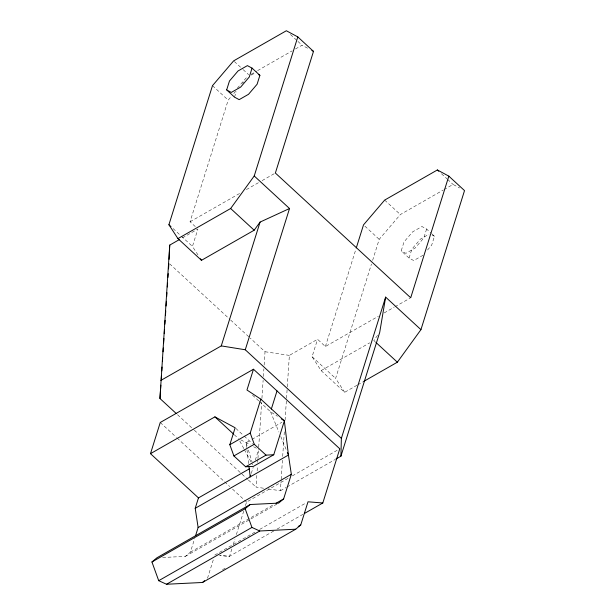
<?xml version="1.0" encoding="UTF-8"?>
<svg xmlns="http://www.w3.org/2000/svg" width="615" height="615" viewBox="0 0 615 615"><rect width="100%" height="100%" fill="white"/><g stroke="black" fill="none" stroke-linecap="round" stroke-linejoin="round"><path stroke-width="0.46" stroke-dasharray="3.08 2.31" d="M263.551 488.225L256.055 487.095L256.878 474.703M257.132 470.89L257.447 466.124M257.7 462.311L257.885 459.451M257.954 458.498L258.454 450.872M258.707 447.059L261.675 402.256M261.921 398.443L263.12 380.331M263.374 376.518L263.881 368.892M264.135 365.079L265.019 351.734L250.282 338.15M268.232 488.925L280.409 490.755L281.109 480.269M281.17 479.316L282.431 460.251M282.685 456.438L284.453 429.747M285.083 420.214L286.467 399.243M286.529 398.289L287.228 387.804M287.29 386.85L289.373 355.385L317.548 339.296L325.389 346.522L378.402 316.241M195.293 226.589L190.058 221.769L228.18 100.114L231.294 96.47M234.515 97.147L236.183 91.82M197.969 254.91L192.449 246.415L197.907 229.003L180.503 238.943M162.637 557.498L185.384 556.375L190.396 552.178L194.686 538.494M207.501 578.277L213.659 558.635M255.317 460.158L258.392 450.341M251.289 473.427L253.188 467.362M231.847 549.01L229.503 556.475L220.301 555.591M233.262 544.498L234.961 539.078M236.375 534.566L243.732 511.08M245.431 505.668L246.561 502.055L289.012 477.801M357.007 385.251L344.654 392.309L321.115 370.607L312.089 356.708L317.548 339.296M325.389 346.522L356.062 248.652M344.654 392.309L335.621 378.402L371.46 264.043M372.613 260.383L379.201 239.335L400.357 214.543L443.184 190.081M423.082 255.217L413.718 260.568L409.075 258.062L401.226 250.828L404.009 241.949L412.596 231.878L421.959 226.535L426.602 229.034L431.184 233.254M409.075 258.062L411.858 249.175L420.445 239.112L429.024 234.215M426.602 229.034L423.82 237.92L415.233 247.983L405.877 253.334L401.226 250.828M431.838 233.861L434.451 236.268L431.668 245.154L426.764 250.905M377.572 335.321L373.82 340.495L375.204 341.771M237.298 88.26L245.885 78.197L247.445 77.306M233.785 93.557L235.653 91.366M242.495 83.348L243.74 81.887M250.989 74.384L256.747 71.094M257.577 70.617L292.163 50.861M295.454 48.977L302.042 45.218L308.592 48.739M251.343 75.076L255.248 72.854M190.058 221.769L239.758 193.379M246.384 189.589L258.807 182.494M262.121 180.602L274.544 173.507M444.007 189.612L453.063 184.431L459.613 187.959M384.198 312.927L394.138 307.246M394.968 306.777L409.874 298.26M321.115 370.607L369.707 342.847M248.621 463.595L246.131 442.708L251.12 439.856M251.95 439.379L281.87 422.29M357.83 384.775L362.773 381.953M292.34 475.902L339.788 448.796M280.409 490.755L286.213 487.441M287.044 486.965L335.114 459.505M190.396 552.178L274.467 504.154M185.384 556.375L276.942 504.069M214.781 555.061L256.394 531.283M259.722 529.384L306.339 502.755M273.698 531.037L229.579 556.237L219.401 555.43M277.027 529.131L302.826 514.394M222.484 569.721L225.813 567.814M265.019 351.734L289.373 355.385M432.13 235.015L434.451 236.268M240.749 439.81L250.313 444.952M253.657 446.751L258.677 449.45M259.422 401.51L270.5 411.719L277.434 416.286M290.449 34.525L297.268 40.813M297.952 41.443L302.042 45.218M441.47 173.745L446.928 178.773M447.605 179.403L453.063 184.431M234.33 61.492L242.518 69.034M243.202 69.664L248.66 74.699M384.667 200.083L400.357 214.543M212.49 85.654L228.18 100.114M364.88 226.128L379.201 239.335M173.069 228.549L180.679 235.568M181.371 236.206L192.449 246.415M312.089 356.708L335.621 378.402M169.609 263.781L229.941 319.4M230.64 320.046L249.582 337.504M252.504 395.122L258.731 400.872M235.829 428.394L243.44 435.412M244.14 436.05L252.442 443.707M234.292 434.736L238.443 438.564M177.489 414.671L193.625 429.547M194.325 430.193L241.326 473.519M242.026 474.165L247.637 479.339M248.345 479.984L256.055 487.095M160.254 422.49L176.39 437.365M177.097 438.011L229.718 486.526M232.524 489.117L243.755 499.465M244.455 500.11L246.561 502.055M239.804 441.101L243.901 448.719M244.355 449.565L252.55 464.802M270.5 411.719L278.918 432.053M280.748 436.473L286.605 450.626M246.131 442.708L247.261 446.367M248.391 450.026L252.05 461.919"/><path stroke-width="0.92" d="M335.936 459.036L340.91 456.192L341.371 438.357L385.636 297.114L420.937 329.663L397.359 362.197L363.596 381.485M176.09 413.38L159.954 398.505L169.732 245.101L179.672 239.419M169.087 259.338L169.425 251.743M169.517 249.844L169.732 245.101M159.954 398.505L160.838 385.159M161.215 379.44L161.468 375.627M161.783 370.86L162.037 367.047M162.414 361.328L162.668 357.515M163.044 351.795L163.298 347.982M163.613 343.216L163.928 338.45M164.243 333.684L164.497 329.871M164.874 324.151L165.128 320.33M165.443 315.564L165.758 310.798M166.073 306.032L166.388 301.265M166.703 296.499L166.957 292.686M167.334 286.967L167.588 283.154M167.964 277.434L168.218 273.621M168.533 268.855L168.848 264.089M385.636 297.114L379.716 332.369L340.91 456.192M297.806 36.915L254.226 175.982L289.527 208.523L260.076 222.077L254.179 230.21L201.474 260.322L177.943 238.62L168.91 224.721L212.49 85.654L233.646 60.862L286.352 30.75L297.806 36.915L313.496 51.376L275.374 173.03L410.705 297.783L448.827 176.136L437.373 169.971L384.667 200.083L363.511 224.875L356.346 247.737M226.666 89.913L229.457 81.026L238.043 70.963L247.399 65.621L252.05 68.119L259.891 75.353L257.108 84.24L248.522 94.303L239.166 99.645L234.515 97.147L226.666 89.913L231.317 92.419L240.68 87.069L249.267 77.006L252.05 68.119M195.547 535.757L198.122 527.547L195.209 508.305L198.468 497.912L150.483 453.67L160.254 422.49L253.48 369.231L339.788 448.796L322.806 502.978L304.494 513.44M160.776 380.462L221.269 345.899L260.076 222.077M341.371 438.357L245.27 349.766L289.527 208.523M253.48 369.231L246.961 390.018L260.829 399.166L284.368 420.86L273.744 454.754L253.365 466.401L245.662 466.777L233.892 455.93L229.826 444.699L235.138 427.756L214.904 416.87L150.483 453.67M273.744 454.754L266.041 455.131L254.272 444.284L250.213 433.052L260.829 399.166M271.346 409.006L277.011 390.932M250.743 475.157L250.205 476.886L248.96 466.447M322.806 502.978L308 501.802L300.727 525.018L295.707 529.215L202.489 582.474L166.534 584.25L158.716 580.691L151.936 561.979L156.956 557.782L250.174 504.523L278.603 503.116L283.623 498.926L291.341 474.288L288.435 455.046L284.368 420.86L281.286 418.83M420.937 329.663L464.517 190.596L448.827 176.136M177.943 238.62L230.648 208.508L254.226 175.982M151.936 561.979L245.162 508.72L250.174 504.523M202.489 582.474L204.634 580.675M229.826 444.699L250.213 433.052M233.892 455.93L254.272 444.284M245.662 466.777L266.041 455.131M198.468 497.912L249.29 468.876M195.209 508.305L288.435 455.046L287.336 452.394M198.122 527.547L291.341 474.288M276.127 503.201L283.623 498.926M158.716 580.691L251.935 527.432L259.761 530.991L295.707 529.215M166.534 584.25L259.761 530.991M298.229 526.448L300.727 525.018M221.269 345.899L245.27 349.766M311.859 50.499L313.496 51.376M258.346 74.523L259.891 75.353M437.373 169.971L438.741 171.224M230.648 208.508L254.179 230.21M375.896 342.409L397.359 362.197M168.91 224.721L170.985 226.635M214.904 416.87L233.6 434.098M200.475 258.777L201.474 260.322M245.162 508.72L251.935 527.432"/></g></svg>
